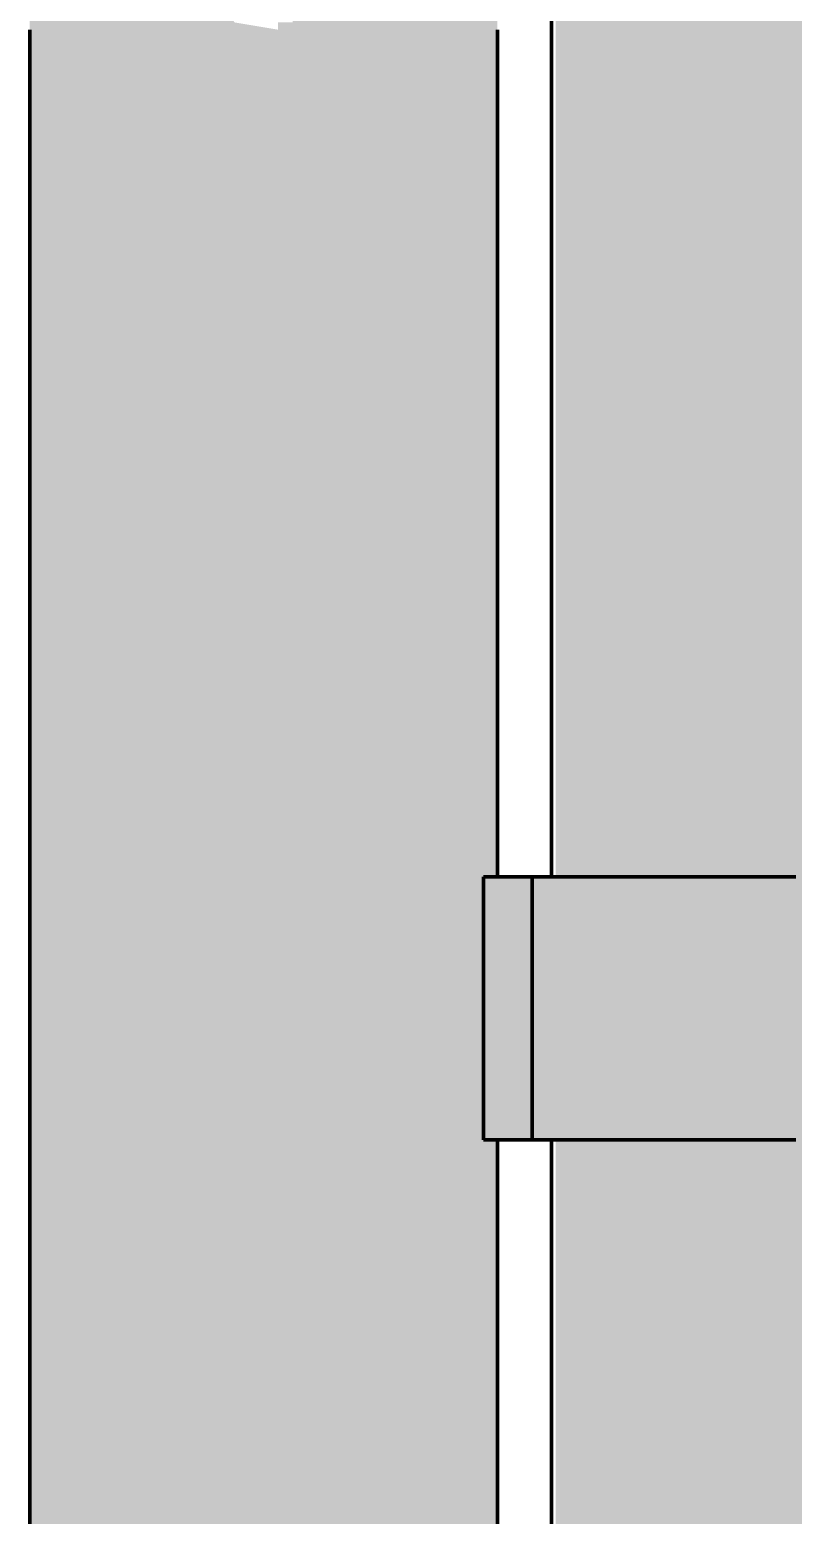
# Model space of a CAD drawing. Header units: millimetres. Extents: x 0 to 2208, y 0 to 420.
# Drawn here: x 1980.17 to 1990.62, y 261.76 to 282.1 of the extents above; entities that cross this region are included whole.
import ezdxf

# ---------------------------------------------------------------- set-up
doc = ezdxf.new("R2010")
doc.units = ezdxf.units.MM
doc.layers.add('01-VISIBLE', color=7, linetype='CONTINUOUS', lineweight=70)
doc.layers.add('13-GRAFICA', color=30, linetype='CONTINUOUS', lineweight=18)

msp = doc.modelspace()

# ---------------------------------------------------------------- hatches: boundary and pattern name
at = {"layer": '13-GRAFICA', "true_color": 0xc4c8ce}
h = msp.add_hatch(color=7, dxfattribs=at)
h.dxf.hatch_style = 1
h.paths.add_polyline_path([(2025.373, 323.5), (2025.373, 270.5), (2025.273, 270.5), (2025.273, 303.8), (2006.673, 303.8), (2006.673, 323), (2006.073, 323), (2006.073, 303.8), (1987.473, 303.8), (1987.473, 270.5), (1987.373, 270.5), (1987.373, 323.5)])
at = {"layer": '13-GRAFICA', "true_color": 0xffffff}
h = msp.add_hatch(color=7, dxfattribs=at)
h.dxf.hatch_style = 1
h.paths.add_polyline_path([(1997.673, 270.5), (1987.473, 270.5), (1987.473, 303.8), (1997.773, 303.8), (1997.773, 270.5), (1997.773, 266.9), (1997.773, 260.4), (1987.473, 260.4), (1987.473, 266.9), (1997.673, 266.9)])
at = {"layer": '13-GRAFICA', "true_color": 0x202020}
h = msp.add_hatch(color=7, dxfattribs=at)
h.dxf.hatch_style = 1
h.paths.add_polyline_path([(1980.173, 282.4), (1980.273, 282.4), (1980.273, 283.2), (1980.173, 283.2), (1980.173, 291.8), (1982.673, 291.8), (1982.673, 283.1), (1982.673, 282.6), (1982.673, 249.8), (1980.173, 249.8)])
h = msp.add_hatch(color=7, dxfattribs=at)
h.dxf.hatch_style = 1
h.paths.add_polyline_path([(1986.573, 291.8), (1986.573, 283.2), (1986.473, 283.2), (1986.473, 282.4), (1986.573, 282.4), (1986.573, 270.5), (1986.373, 270.5), (1986.373, 266.9), (1986.573, 266.9), (1986.573, 249.8), (1984.073, 249.8), (1984.073, 282.6), (1984.073, 283.1), (1984.073, 291.8)])
h = msp.add_hatch(color=7, dxfattribs=at)
h.dxf.hatch_style = 1
h.paths.add_polyline_path([(1982.673, 249.8), (1982.673, 282.6), (1982.773, 282.6), (1982.773, 282.4), (1982.873, 282.4), (1982.973, 282.2), (1983.573, 282.1), (1983.573, 282.2), (1983.773, 282.2), (1983.773, 282.3), (1983.973, 282.4), (1983.973, 282.6), (1984.073, 282.6), (1984.073, 249.8)])
h = msp.add_hatch(color=7, dxfattribs=at)
h.dxf.hatch_style = 1
h.paths.add_polyline_path([(1997.673, 270.5), (1997.673, 266.9), (1986.373, 266.9), (1986.373, 270.5)])
at = {"layer": '13-GRAFICA', "true_color": 0xc4c8ce}
h = msp.add_hatch(color=7, dxfattribs=at)
h.dxf.hatch_style = 1
h.paths.add_polyline_path([(1987.473, 266.9), (1987.473, 260.4), (1988.073, 260.4), (1988.073, 259.8), (1987.373, 259.8), (1987.373, 266.9)])

# ---------------------------------------------------------------- linework, layer by layer
at = {"layer": '01-VISIBLE'}
for p, q in [((1987.313, 270.5), (1987.313, 303.803)), ((1980.173, 249.8), (1980.173, 282.1)), ((1986.573, 270.5), (1986.573, 282.1)), ((1986.383, 270.5), (1987.05, 270.5)), ((1986.383, 266.9), (1986.383, 270.5)), ((1987.05, 266.9), (1987.05, 270.5)), ((1986.383, 266.9), (1987.05, 266.9)), ((1986.573, 249.8), (1986.573, 266.9)), ((1987.313, 260.397), (1987.313, 266.9))]:
    msp.add_line(p, q, dxfattribs=at)
for points in [[(1987.05, 270.5), (1987.15, 270.5), (1987.251, 270.5), (1987.351, 270.5), (1987.451, 270.5), (1987.551, 270.5), (1987.652, 270.5), (1987.752, 270.5), (1987.852, 270.5), (1987.952, 270.5), (1988.052, 270.5), (1988.153, 270.5), (1988.253, 270.5), (1988.353, 270.5), (1988.453, 270.5), (1988.553, 270.5), (1988.654, 270.5), (1988.754, 270.5), (1988.854, 270.5), (1988.954, 270.5), (1989.055, 270.5), (1989.155, 270.5), (1989.255, 270.5), (1989.355, 270.5), (1989.455, 270.5), (1989.556, 270.5), (1989.656, 270.5), (1989.756, 270.5), (1989.856, 270.5), (1989.956, 270.5), (1990.057, 270.5), (1990.157, 270.5), (1990.257, 270.5), (1990.357, 270.5), (1990.458, 270.5), (1990.558, 270.5), (1990.658, 270.5)], [(1987.05, 266.9), (1987.15, 266.9), (1987.251, 266.9), (1987.351, 266.9), (1987.451, 266.9), (1987.551, 266.9), (1987.652, 266.9), (1987.752, 266.9), (1987.852, 266.9), (1987.952, 266.9), (1988.052, 266.9), (1988.153, 266.9), (1988.253, 266.9), (1988.353, 266.9), (1988.453, 266.9), (1988.553, 266.9), (1988.654, 266.9), (1988.754, 266.9), (1988.854, 266.9), (1988.954, 266.9), (1989.055, 266.9), (1989.155, 266.9), (1989.255, 266.9), (1989.355, 266.9), (1989.455, 266.9), (1989.556, 266.9), (1989.656, 266.9), (1989.756, 266.9), (1989.856, 266.9), (1989.956, 266.9), (1990.057, 266.9), (1990.157, 266.9), (1990.257, 266.9), (1990.357, 266.9), (1990.458, 266.9), (1990.558, 266.9), (1990.658, 266.9)]]:
    msp.add_lwpolyline(points, dxfattribs=at)

doc.saveas('drawing.dxf')
